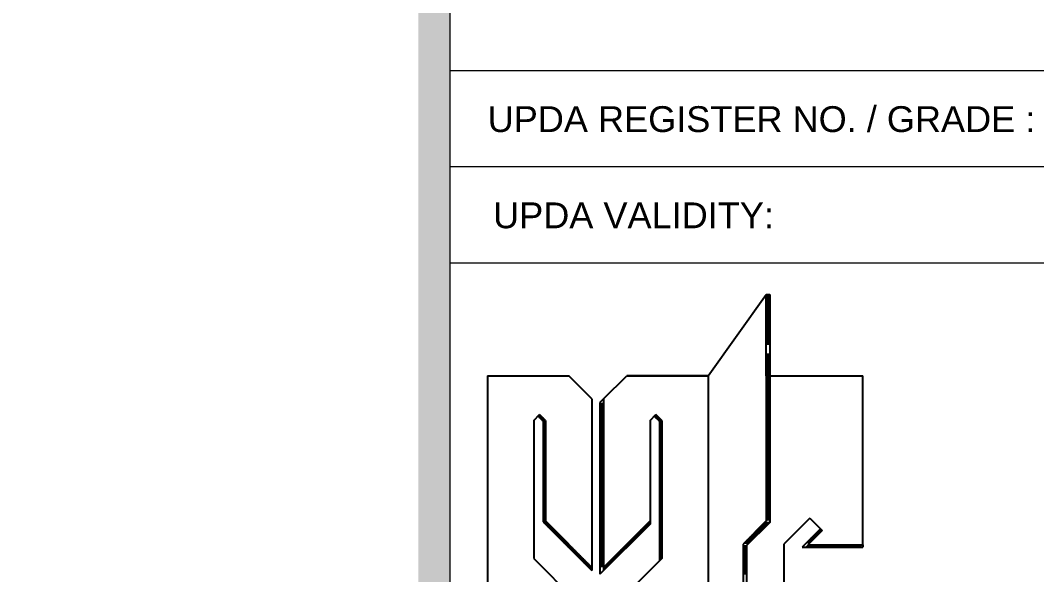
# Model space of a CAD drawing. Header units: inches. Extents: x -68096 to 69834, y -16833 to 17650.
# Drawn here: x 914.39 to 934.5, y 172.48 to 183.45 of the extents above; entities that cross this region are included whole.
import ezdxf

# ---------------------------------------------------------------- set-up
doc = ezdxf.new("R2010")
doc.units = ezdxf.units.IN
doc.header["$MEASUREMENT"] = 0
doc.layers.add('DIM18', color=40, linetype='Continuous')
doc.layers.add('WIN', color=1, linetype='Continuous')
doc.styles.add('TITLE2', font='arial.ttf')

# ---------------------------------------------------------------- blocks, each defined once
blk = doc.blocks.new('sdfasdfww')
at = {"layer": 'DIM18', "color": 7, "ltscale": 0.05}
for p, q in [((1414.2031, -1506.6511), (1414.6561, -1506.0169)), ((1414.6561, -1506.6511), (1414.6561, -1506.0169)), ((1414.6833, -1506.0209), (1414.6561, -1506.0209)), ((1414.6833, -1506.0169), (1414.6833, -1507.7948)), ((1414.6833, -1506.0322), (1414.6561, -1506.0322)), ((1414.6833, -1506.0435), (1414.6561, -1506.0435)), ((1414.6833, -1506.0548), (1414.6561, -1506.0548)), ((1414.6833, -1506.0662), (1414.6561, -1506.0662)), ((1414.6833, -1506.0775), (1414.6561, -1506.0775)), ((1414.6833, -1506.0888), (1414.6561, -1506.0888)), ((1414.6833, -1506.1001), (1414.6561, -1506.1001)), ((1414.6833, -1506.1115), (1414.6561, -1506.1115)), ((1414.6833, -1506.1228), (1414.6561, -1506.1228)), ((1414.6833, -1506.1341), (1414.6561, -1506.1341)), ((1414.6833, -1506.1454), (1414.6561, -1506.1454)), ((1414.6833, -1506.1568), (1414.6561, -1506.1568)), ((1414.6833, -1506.1681), (1414.6561, -1506.1681)), ((1414.6833, -1506.1794), (1414.6561, -1506.1794)), ((1414.6833, -1506.1907), (1414.6561, -1506.1907)), ((1414.6833, -1506.2021), (1414.6561, -1506.2021)), ((1414.6833, -1506.2134), (1414.6561, -1506.2134)), ((1414.6833, -1506.2247), (1414.6561, -1506.2247)), ((1414.6833, -1506.236), (1414.6561, -1506.236)), ((1414.6833, -1506.2474), (1414.6561, -1506.2474)), ((1414.6833, -1506.2587), (1414.6561, -1506.2587)), ((1414.6833, -1506.27), (1414.6561, -1506.27)), ((1414.6833, -1506.2813), (1414.6561, -1506.2813)), ((1414.6833, -1506.2926), (1414.6561, -1506.2926)), ((1414.6833, -1506.304), (1414.6561, -1506.304)), ((1414.6833, -1506.3153), (1414.6561, -1506.3153)), ((1414.6833, -1506.3266), (1414.6561, -1506.3266)), ((1414.6833, -1506.3379), (1414.6561, -1506.3379)), ((1414.6833, -1506.3493), (1414.6561, -1506.3493)), ((1414.6833, -1506.3606), (1414.6561, -1506.3606)), ((1414.6833, -1506.3719), (1414.6561, -1506.3719)), ((1414.6833, -1506.3832), (1414.6561, -1506.3832)), ((1414.6833, -1506.3946), (1414.6561, -1506.3946)), ((1414.6833, -1506.4059), (1414.6561, -1506.4059)), ((1414.6833, -1506.4852), (1414.6561, -1506.4852)), ((1414.6833, -1506.4965), (1414.6561, -1506.4965)), ((1414.6833, -1506.5078), (1414.6561, -1506.5078)), ((1414.6833, -1506.5191), (1414.6561, -1506.5191)), ((1414.6833, -1506.5305), (1414.6561, -1506.5305)), ((1414.6833, -1506.5418), (1414.6561, -1506.5418)), ((1414.6833, -1506.5531), (1414.6561, -1506.5531)), ((1414.6833, -1506.5644), (1414.6561, -1506.5644)), ((1414.6833, -1506.5758), (1414.6561, -1506.5758)), ((1412.4818, -1506.6511), (1413.116, -1506.6511)), ((1412.4818, -1506.6511), (1412.4818, -1508.3271)), ((1413.2972, -1506.8323), (1413.116, -1506.6511)), ((1413.3878, -1506.8323), (1413.569, -1506.6511)), ((1414.2031, -1506.6511), (1413.569, -1506.6511)), ((1413.569, -1506.6511), (1414.2031, -1506.6511)), ((1414.2031, -1506.6511), (1414.2031, -1508.3271)), ((1414.6833, -1506.5871), (1414.6561, -1506.5871)), ((1414.6833, -1506.5984), (1414.6561, -1506.5984)), ((1414.6833, -1506.6097), (1414.6561, -1506.6097)), ((1414.6833, -1506.6211), (1414.6561, -1506.6211)), ((1414.6833, -1506.6324), (1414.6561, -1506.6324)), ((1414.6833, -1506.6437), (1414.6561, -1506.6437)), ((1414.6561, -1506.6511), (1415.4076, -1506.6511)), ((1414.6561, -1506.6511), (1414.6561, -1507.7835)), ((1414.6833, -1506.655), (1414.6561, -1506.655)), ((1415.4076, -1507.97), (1415.4076, -1506.6511)), ((1414.6833, -1506.6663), (1414.6561, -1506.6663)), ((1414.6833, -1506.6777), (1414.6561, -1506.6777)), ((1414.6833, -1506.689), (1414.6561, -1506.689)), ((1414.6833, -1506.7003), (1414.6561, -1506.7003)), ((1414.6833, -1506.7116), (1414.6561, -1506.7116)), ((1414.6833, -1506.723), (1414.6561, -1506.723)), ((1414.6833, -1506.7343), (1414.6561, -1506.7343)), ((1414.6833, -1506.7456), (1414.6561, -1506.7456)), ((1414.6833, -1506.7569), (1414.6561, -1506.7569)), ((1414.6833, -1506.7683), (1414.6561, -1506.7683)), ((1414.6833, -1506.7796), (1414.6561, -1506.7796)), ((1414.6833, -1506.7909), (1414.6561, -1506.7909)), ((1414.6833, -1506.8022), (1414.6561, -1506.8022)), ((1414.6833, -1506.8136), (1414.6561, -1506.8136)), ((1413.2972, -1506.8323), (1413.2972, -1508.1715)), ((1413.3878, -1506.8323), (1413.3597, -1506.8603)), ((1413.3597, -1506.8603), (1413.3597, -1508.1996)), ((1413.3878, -1506.8702), (1413.3597, -1506.8702)), ((1413.3878, -1506.8815), (1413.3597, -1506.8815)), ((1413.3878, -1506.8928), (1413.3597, -1506.8928)), ((1413.3878, -1506.8323), (1413.3878, -1508.1459)), ((1414.6833, -1506.8249), (1414.6561, -1506.8249)), ((1414.6833, -1506.8362), (1414.6561, -1506.8362)), ((1414.6833, -1506.8475), (1414.6561, -1506.8475)), ((1414.6833, -1506.8531), (1414.6561, -1506.8531)), ((1414.6833, -1506.8589), (1414.6561, -1506.8589)), ((1414.6833, -1506.8645), (1414.6561, -1506.8645)), ((1414.6833, -1506.8702), (1414.6561, -1506.8702)), ((1414.6833, -1506.8758), (1414.6561, -1506.8758)), ((1414.6833, -1506.8815), (1414.6561, -1506.8815)), ((1414.6833, -1506.8871), (1414.6561, -1506.8871)), ((1414.6833, -1506.8928), (1414.6561, -1506.8928)), ((1412.8442, -1506.9994), (1412.8895, -1506.9541)), ((1412.9167, -1507.0069), (1412.8767, -1506.9669)), ((1412.8804, -1506.9707), (1412.8804, -1506.9632)), ((1412.9075, -1506.9721), (1412.8819, -1506.9721)), ((1412.8962, -1506.9608), (1412.8829, -1506.9608)), ((1412.9348, -1506.9994), (1412.8895, -1506.9541)), ((1412.8918, -1506.982), (1412.8918, -1506.9564)), ((1412.9031, -1506.9933), (1412.9031, -1506.9677)), ((1413.3878, -1506.9042), (1413.3597, -1506.9042)), ((1413.3878, -1506.9155), (1413.3597, -1506.9155)), ((1413.3878, -1506.9268), (1413.3597, -1506.9268)), ((1413.3878, -1506.9381), (1413.3597, -1506.9381)), ((1413.3878, -1506.9495), (1413.3597, -1506.9495)), ((1413.3878, -1506.9608), (1413.3597, -1506.9608)), ((1413.3878, -1506.9721), (1413.3597, -1506.9721)), ((1413.7502, -1506.9994), (1413.7954, -1506.9541)), ((1413.8226, -1507.0069), (1413.7826, -1506.9669)), ((1413.7864, -1506.9707), (1413.7864, -1506.9632)), ((1413.8134, -1506.9721), (1413.7878, -1506.9721)), ((1413.8021, -1506.9608), (1413.7888, -1506.9608)), ((1413.8407, -1506.9994), (1413.7954, -1506.9541)), ((1413.7977, -1506.982), (1413.7977, -1506.9564)), ((1413.809, -1506.9933), (1413.809, -1506.9677)), ((1414.6833, -1506.8984), (1414.6561, -1506.8984)), ((1414.6833, -1506.9042), (1414.6561, -1506.9042)), ((1414.6833, -1506.9097), (1414.6561, -1506.9097)), ((1414.6833, -1506.9155), (1414.6561, -1506.9155)), ((1414.6833, -1506.9268), (1414.6561, -1506.9268)), ((1414.6833, -1506.9381), (1414.6561, -1506.9381)), ((1414.6833, -1506.9495), (1414.6561, -1506.9495)), ((1414.6833, -1506.9608), (1414.6561, -1506.9608)), ((1414.6833, -1506.9721), (1414.6561, -1506.9721)), ((1412.8442, -1506.9994), (1412.8442, -1508.0773)), ((1412.9188, -1506.9834), (1412.8932, -1506.9834)), ((1412.9301, -1506.9947), (1412.9045, -1506.9947)), ((1412.9144, -1507.0046), (1412.9144, -1506.979)), ((1412.9348, -1507.0061), (1412.9158, -1507.0061)), ((1412.9167, -1507.0069), (1412.9167, -1507.791)), ((1412.9348, -1507.0174), (1412.9167, -1507.0174)), ((1412.9348, -1507.0287), (1412.9167, -1507.0287)), ((1412.9348, -1507.04), (1412.9167, -1507.04)), ((1412.9348, -1507.0514), (1412.9167, -1507.0514)), ((1412.9257, -1507.8001), (1412.9257, -1506.9903)), ((1412.9348, -1506.9994), (1412.9348, -1507.7835)), ((1413.3878, -1506.9834), (1413.3597, -1506.9834)), ((1413.3878, -1506.9947), (1413.3597, -1506.9947)), ((1413.3878, -1507.0061), (1413.3597, -1507.0061)), ((1413.3878, -1507.0174), (1413.3597, -1507.0174)), ((1413.3878, -1507.0287), (1413.3597, -1507.0287)), ((1413.3878, -1507.04), (1413.3597, -1507.04)), ((1413.3878, -1507.0514), (1413.3597, -1507.0514)), ((1413.7502, -1506.9994), (1413.7502, -1507.7835)), ((1413.8248, -1506.9834), (1413.7991, -1506.9834)), ((1413.8361, -1506.9947), (1413.8105, -1506.9947)), ((1413.8203, -1507.0046), (1413.8203, -1506.979)), ((1413.8407, -1507.0061), (1413.8218, -1507.0061)), ((1413.8226, -1507.0069), (1413.8226, -1508.0954)), ((1413.8407, -1507.0174), (1413.8226, -1507.0174)), ((1413.8407, -1507.0287), (1413.8226, -1507.0287)), ((1413.8407, -1507.04), (1413.8226, -1507.04)), ((1413.8407, -1507.0514), (1413.8226, -1507.0514)), ((1413.8317, -1508.0864), (1413.8317, -1506.9903)), ((1413.8407, -1506.9994), (1413.8407, -1508.0773)), ((1414.6833, -1506.9834), (1414.6561, -1506.9834)), ((1414.6833, -1506.9947), (1414.6561, -1506.9947)), ((1414.6833, -1507.0061), (1414.6561, -1507.0061)), ((1414.6833, -1507.0174), (1414.6561, -1507.0174)), ((1414.6833, -1507.0287), (1414.6561, -1507.0287)), ((1414.6833, -1507.04), (1414.6561, -1507.04)), ((1414.6833, -1507.0514), (1414.6561, -1507.0514)), ((1412.9348, -1507.0627), (1412.9167, -1507.0627)), ((1412.9348, -1507.074), (1412.9167, -1507.074)), ((1412.9348, -1507.0853), (1412.9167, -1507.0853)), ((1412.9348, -1507.0967), (1412.9167, -1507.0967)), ((1412.9348, -1507.108), (1412.9167, -1507.108)), ((1412.9348, -1507.1193), (1412.9167, -1507.1193)), ((1412.9348, -1507.1306), (1412.9167, -1507.1306)), ((1413.3878, -1507.0627), (1413.3597, -1507.0627)), ((1413.3878, -1507.074), (1413.3597, -1507.074)), ((1413.3878, -1507.0853), (1413.3597, -1507.0853)), ((1413.3878, -1507.0967), (1413.3597, -1507.0967)), ((1413.3878, -1507.108), (1413.3597, -1507.108)), ((1413.3878, -1507.1193), (1413.3597, -1507.1193)), ((1413.3878, -1507.1306), (1413.3597, -1507.1306)), ((1413.8407, -1507.0627), (1413.8226, -1507.0627)), ((1413.8407, -1507.074), (1413.8226, -1507.074)), ((1413.8407, -1507.0853), (1413.8226, -1507.0853)), ((1413.8407, -1507.0967), (1413.8226, -1507.0967)), ((1413.8407, -1507.108), (1413.8226, -1507.108)), ((1413.8407, -1507.1193), (1413.8226, -1507.1193)), ((1413.8407, -1507.1306), (1413.8226, -1507.1306)), ((1414.6833, -1507.0627), (1414.6561, -1507.0627)), ((1414.6833, -1507.074), (1414.6561, -1507.074)), ((1414.6833, -1507.0853), (1414.6561, -1507.0853)), ((1414.6833, -1507.0967), (1414.6561, -1507.0967)), ((1414.6833, -1507.108), (1414.6561, -1507.108)), ((1414.6833, -1507.1193), (1414.6561, -1507.1193)), ((1414.6833, -1507.1306), (1414.6561, -1507.1306)), ((1412.9348, -1507.142), (1412.9167, -1507.142)), ((1412.9348, -1507.1533), (1412.9167, -1507.1533)), ((1412.9348, -1507.1646), (1412.9167, -1507.1646)), ((1412.9348, -1507.1759), (1412.9167, -1507.1759)), ((1412.9348, -1507.1873), (1412.9167, -1507.1873)), ((1412.9348, -1507.1986), (1412.9167, -1507.1986)), ((1412.9348, -1507.2099), (1412.9167, -1507.2099)), ((1413.3878, -1507.142), (1413.3597, -1507.142)), ((1413.3878, -1507.1533), (1413.3597, -1507.1533)), ((1413.3878, -1507.1646), (1413.3597, -1507.1646)), ((1413.3878, -1507.1759), (1413.3597, -1507.1759)), ((1413.3878, -1507.1873), (1413.3597, -1507.1873)), ((1413.3878, -1507.1986), (1413.3597, -1507.1986)), ((1413.3878, -1507.2099), (1413.3597, -1507.2099)), ((1413.8407, -1507.142), (1413.8226, -1507.142)), ((1413.8407, -1507.1533), (1413.8226, -1507.1533)), ((1413.8407, -1507.1646), (1413.8226, -1507.1646)), ((1413.8407, -1507.1759), (1413.8226, -1507.1759)), ((1413.8407, -1507.1873), (1413.8226, -1507.1873)), ((1413.8407, -1507.1986), (1413.8226, -1507.1986)), ((1413.8407, -1507.2099), (1413.8226, -1507.2099)), ((1414.6833, -1507.142), (1414.6561, -1507.142)), ((1414.6833, -1507.1533), (1414.6561, -1507.1533)), ((1414.6833, -1507.1646), (1414.6561, -1507.1646)), ((1414.6833, -1507.1759), (1414.6561, -1507.1759)), ((1414.6833, -1507.1873), (1414.6561, -1507.1873)), ((1414.6833, -1507.1986), (1414.6561, -1507.1986)), ((1414.6833, -1507.2099), (1414.6561, -1507.2099)), ((1412.9348, -1507.2212), (1412.9167, -1507.2212)), ((1412.9348, -1507.2326), (1412.9167, -1507.2326)), ((1412.9348, -1507.2439), (1412.9167, -1507.2439)), ((1412.9348, -1507.2552), (1412.9167, -1507.2552)), ((1412.9348, -1507.2665), (1412.9167, -1507.2665)), ((1412.9348, -1507.2779), (1412.9167, -1507.2779)), ((1412.9348, -1507.2892), (1412.9167, -1507.2892)), ((1413.3878, -1507.2212), (1413.3597, -1507.2212)), ((1413.3878, -1507.2326), (1413.3597, -1507.2326)), ((1413.3878, -1507.2439), (1413.3597, -1507.2439)), ((1413.3878, -1507.2552), (1413.3597, -1507.2552)), ((1413.3878, -1507.2665), (1413.3597, -1507.2665)), ((1413.3878, -1507.2779), (1413.3597, -1507.2779)), ((1413.3878, -1507.2892), (1413.3597, -1507.2892)), ((1413.8407, -1507.2212), (1413.8226, -1507.2212)), ((1413.8407, -1507.2326), (1413.8226, -1507.2326)), ((1413.8407, -1507.2439), (1413.8226, -1507.2439)), ((1413.8407, -1507.2552), (1413.8226, -1507.2552)), ((1413.8407, -1507.2665), (1413.8226, -1507.2665)), ((1413.8407, -1507.2779), (1413.8226, -1507.2779)), ((1413.8407, -1507.2892), (1413.8226, -1507.2892)), ((1414.6833, -1507.2212), (1414.6561, -1507.2212)), ((1414.6833, -1507.2326), (1414.6561, -1507.2326)), ((1414.6833, -1507.2439), (1414.6561, -1507.2439)), ((1414.6833, -1507.2552), (1414.6561, -1507.2552)), ((1414.6833, -1507.2665), (1414.6561, -1507.2665)), ((1414.6833, -1507.2779), (1414.6561, -1507.2779)), ((1414.6833, -1507.2892), (1414.6561, -1507.2892)), ((1412.9348, -1507.3005), (1412.9167, -1507.3005)), ((1412.9348, -1507.3118), (1412.9167, -1507.3118)), ((1412.9348, -1507.3232), (1412.9167, -1507.3232)), ((1412.9348, -1507.3345), (1412.9167, -1507.3345)), ((1412.9348, -1507.3458), (1412.9167, -1507.3458)), ((1412.9348, -1507.3571), (1412.9167, -1507.3571)), ((1412.9348, -1507.3684), (1412.9167, -1507.3684)), ((1413.3878, -1507.3005), (1413.3597, -1507.3005)), ((1413.3878, -1507.3118), (1413.3597, -1507.3118)), ((1413.3878, -1507.3232), (1413.3597, -1507.3232)), ((1413.3878, -1507.3345), (1413.3597, -1507.3345)), ((1413.3878, -1507.3458), (1413.3597, -1507.3458)), ((1413.3878, -1507.3571), (1413.3597, -1507.3571)), ((1413.3878, -1507.3684), (1413.3597, -1507.3684)), ((1413.8407, -1507.3005), (1413.8226, -1507.3005)), ((1413.8407, -1507.3118), (1413.8226, -1507.3118)), ((1413.8407, -1507.3232), (1413.8226, -1507.3232)), ((1413.8407, -1507.3345), (1413.8226, -1507.3345)), ((1413.8407, -1507.3458), (1413.8226, -1507.3458)), ((1413.8407, -1507.3571), (1413.8226, -1507.3571)), ((1413.8407, -1507.3684), (1413.8226, -1507.3684)), ((1414.6833, -1507.3005), (1414.6561, -1507.3005)), ((1414.6833, -1507.3118), (1414.6561, -1507.3118)), ((1414.6833, -1507.3232), (1414.6561, -1507.3232)), ((1414.6833, -1507.3345), (1414.6561, -1507.3345)), ((1414.6833, -1507.3458), (1414.6561, -1507.3458)), ((1414.6833, -1507.3571), (1414.6561, -1507.3571)), ((1414.6833, -1507.3684), (1414.6561, -1507.3684)), ((1412.9348, -1507.3798), (1412.9167, -1507.3798)), ((1412.9348, -1507.3911), (1412.9167, -1507.3911)), ((1412.9348, -1507.4024), (1412.9167, -1507.4024)), ((1412.9348, -1507.4137), (1412.9167, -1507.4137)), ((1412.9348, -1507.4251), (1412.9167, -1507.4251)), ((1412.9348, -1507.4364), (1412.9167, -1507.4364)), ((1412.9348, -1507.4477), (1412.9167, -1507.4477)), ((1413.3878, -1507.3798), (1413.3597, -1507.3798)), ((1413.3878, -1507.3911), (1413.3597, -1507.3911)), ((1413.3878, -1507.4024), (1413.3597, -1507.4024)), ((1413.3878, -1507.4137), (1413.3597, -1507.4137)), ((1413.3878, -1507.4251), (1413.3597, -1507.4251)), ((1413.3878, -1507.4364), (1413.3597, -1507.4364)), ((1413.3878, -1507.4477), (1413.3597, -1507.4477)), ((1413.8407, -1507.3798), (1413.8226, -1507.3798)), ((1413.8407, -1507.3911), (1413.8226, -1507.3911)), ((1413.8407, -1507.4024), (1413.8226, -1507.4024)), ((1413.8407, -1507.4137), (1413.8226, -1507.4137)), ((1413.8407, -1507.4251), (1413.8226, -1507.4251)), ((1413.8407, -1507.4364), (1413.8226, -1507.4364)), ((1413.8407, -1507.4477), (1413.8226, -1507.4477)), ((1414.6833, -1507.3798), (1414.6561, -1507.3798)), ((1414.6833, -1507.3911), (1414.6561, -1507.3911)), ((1414.6833, -1507.4024), (1414.6561, -1507.4024)), ((1414.6833, -1507.4137), (1414.6561, -1507.4137)), ((1414.6833, -1507.4251), (1414.6561, -1507.4251)), ((1414.6833, -1507.4364), (1414.6561, -1507.4364)), ((1414.6833, -1507.4477), (1414.6561, -1507.4477)), ((1412.9348, -1507.459), (1412.9167, -1507.459)), ((1412.9348, -1507.4704), (1412.9167, -1507.4704)), ((1412.9348, -1507.4817), (1412.9167, -1507.4817)), ((1412.9348, -1507.493), (1412.9167, -1507.493)), ((1412.9348, -1507.5043), (1412.9167, -1507.5043)), ((1412.9348, -1507.5157), (1412.9167, -1507.5157)), ((1412.9348, -1507.527), (1412.9167, -1507.527)), ((1413.3878, -1507.459), (1413.3597, -1507.459)), ((1413.3878, -1507.4704), (1413.3597, -1507.4704)), ((1413.3878, -1507.4817), (1413.3597, -1507.4817)), ((1413.3878, -1507.493), (1413.3597, -1507.493)), ((1413.3878, -1507.5043), (1413.3597, -1507.5043)), ((1413.3878, -1507.5157), (1413.3597, -1507.5157)), ((1413.3878, -1507.527), (1413.3597, -1507.527)), ((1413.8407, -1507.459), (1413.8226, -1507.459)), ((1413.8407, -1507.4704), (1413.8226, -1507.4704)), ((1413.8407, -1507.4817), (1413.8226, -1507.4817)), ((1413.8407, -1507.493), (1413.8226, -1507.493)), ((1413.8407, -1507.5043), (1413.8226, -1507.5043)), ((1413.8407, -1507.5157), (1413.8226, -1507.5157)), ((1413.8407, -1507.527), (1413.8226, -1507.527)), ((1414.6833, -1507.459), (1414.6561, -1507.459)), ((1414.6833, -1507.4704), (1414.6561, -1507.4704)), ((1414.6833, -1507.4817), (1414.6561, -1507.4817)), ((1414.6833, -1507.493), (1414.6561, -1507.493)), ((1414.6833, -1507.5043), (1414.6561, -1507.5043)), ((1414.6833, -1507.5157), (1414.6561, -1507.5157)), ((1414.6833, -1507.527), (1414.6561, -1507.527)), ((1412.9348, -1507.5383), (1412.9167, -1507.5383)), ((1412.9348, -1507.5496), (1412.9167, -1507.5496)), ((1412.9348, -1507.561), (1412.9167, -1507.561)), ((1412.9348, -1507.5723), (1412.9167, -1507.5723)), ((1412.9348, -1507.5836), (1412.9167, -1507.5836)), ((1412.9348, -1507.5949), (1412.9167, -1507.5949)), ((1412.9348, -1507.6063), (1412.9167, -1507.6063)), ((1413.3878, -1507.5383), (1413.3597, -1507.5383)), ((1413.3878, -1507.5496), (1413.3597, -1507.5496)), ((1413.3878, -1507.561), (1413.3597, -1507.561)), ((1413.3878, -1507.5723), (1413.3597, -1507.5723)), ((1413.3878, -1507.5836), (1413.3597, -1507.5836)), ((1413.3878, -1507.5949), (1413.3597, -1507.5949)), ((1413.3878, -1507.6063), (1413.3597, -1507.6063)), ((1413.8407, -1507.5383), (1413.8226, -1507.5383)), ((1413.8407, -1507.5496), (1413.8226, -1507.5496)), ((1413.8407, -1507.561), (1413.8226, -1507.561)), ((1413.8407, -1507.5723), (1413.8226, -1507.5723)), ((1413.8407, -1507.5836), (1413.8226, -1507.5836)), ((1413.8407, -1507.5949), (1413.8226, -1507.5949)), ((1413.8407, -1507.6063), (1413.8226, -1507.6063)), ((1414.6833, -1507.5383), (1414.6561, -1507.5383)), ((1414.6833, -1507.5496), (1414.6561, -1507.5496)), ((1414.6833, -1507.561), (1414.6561, -1507.561)), ((1414.6833, -1507.5723), (1414.6561, -1507.5723)), ((1414.6833, -1507.5836), (1414.6561, -1507.5836)), ((1414.6833, -1507.5949), (1414.6561, -1507.5949)), ((1414.6833, -1507.6063), (1414.6561, -1507.6063)), ((1412.9348, -1507.6176), (1412.9167, -1507.6176)), ((1412.9348, -1507.6289), (1412.9167, -1507.6289)), ((1412.9348, -1507.6402), (1412.9167, -1507.6402)), ((1412.9348, -1507.6516), (1412.9167, -1507.6516)), ((1412.9348, -1507.6629), (1412.9167, -1507.6629)), ((1412.9348, -1507.6742), (1412.9167, -1507.6742)), ((1412.9348, -1507.6855), (1412.9167, -1507.6855)), ((1413.3878, -1507.6176), (1413.3597, -1507.6176)), ((1413.3878, -1507.6289), (1413.3597, -1507.6289)), ((1413.3878, -1507.6402), (1413.3597, -1507.6402)), ((1413.3878, -1507.6516), (1413.3597, -1507.6516)), ((1413.3878, -1507.6629), (1413.3597, -1507.6629)), ((1413.3878, -1507.6742), (1413.3597, -1507.6742)), ((1413.3878, -1507.6855), (1413.3597, -1507.6855)), ((1413.8407, -1507.6176), (1413.8226, -1507.6176)), ((1413.8407, -1507.6289), (1413.8226, -1507.6289)), ((1413.8407, -1507.6402), (1413.8226, -1507.6402)), ((1413.8407, -1507.6516), (1413.8226, -1507.6516)), ((1413.8407, -1507.6629), (1413.8226, -1507.6629)), ((1413.8407, -1507.6742), (1413.8226, -1507.6742)), ((1413.8407, -1507.6855), (1413.8226, -1507.6855)), ((1414.6833, -1507.6176), (1414.6561, -1507.6176)), ((1414.6833, -1507.6289), (1414.6561, -1507.6289)), ((1414.6833, -1507.6402), (1414.6561, -1507.6402)), ((1414.6833, -1507.6516), (1414.6561, -1507.6516)), ((1414.6833, -1507.6629), (1414.6561, -1507.6629)), ((1414.6833, -1507.6742), (1414.6561, -1507.6742)), ((1414.6833, -1507.6855), (1414.6561, -1507.6855)), ((1412.9348, -1507.6968), (1412.9167, -1507.6968)), ((1412.9348, -1507.7082), (1412.9167, -1507.7082)), ((1412.9348, -1507.7195), (1412.9167, -1507.7195)), ((1412.9348, -1507.7308), (1412.9167, -1507.7308)), ((1412.9348, -1507.7421), (1412.9167, -1507.7421)), ((1412.9348, -1507.7535), (1412.9167, -1507.7535)), ((1412.9348, -1507.7648), (1412.9167, -1507.7648)), ((1413.3878, -1507.6968), (1413.3597, -1507.6968)), ((1413.3878, -1507.7082), (1413.3597, -1507.7082)), ((1413.3878, -1507.7195), (1413.3597, -1507.7195)), ((1413.3878, -1507.7308), (1413.3597, -1507.7308)), ((1413.3878, -1507.7421), (1413.3597, -1507.7421)), ((1413.3878, -1507.7535), (1413.3597, -1507.7535)), ((1413.3878, -1507.7648), (1413.3597, -1507.7648)), ((1413.8407, -1507.6968), (1413.8226, -1507.6968)), ((1413.8407, -1507.7082), (1413.8226, -1507.7082)), ((1413.8407, -1507.7195), (1413.8226, -1507.7195)), ((1413.8407, -1507.7308), (1413.8226, -1507.7308)), ((1413.8407, -1507.7421), (1413.8226, -1507.7421)), ((1413.8407, -1507.7535), (1413.8226, -1507.7535)), ((1413.8407, -1507.7648), (1413.8226, -1507.7648)), ((1414.6833, -1507.6968), (1414.6561, -1507.6968)), ((1414.6833, -1507.7082), (1414.6561, -1507.7082)), ((1414.6833, -1507.7195), (1414.6561, -1507.7195)), ((1414.6833, -1507.7308), (1414.6561, -1507.7308)), ((1414.6833, -1507.7421), (1414.6561, -1507.7421)), ((1414.6833, -1507.7535), (1414.6561, -1507.7535)), ((1414.6833, -1507.7648), (1414.6561, -1507.7648)), ((1414.9946, -1507.762), (1414.792, -1507.9647)), ((1414.9946, -1507.762), (1415.0907, -1507.8581)), ((1412.9348, -1507.7761), (1412.9167, -1507.7761)), ((1412.9387, -1507.7874), (1412.9167, -1507.7874)), ((1412.9167, -1507.791), (1413.2972, -1508.1715)), ((1412.9501, -1507.7988), (1412.9244, -1507.7988)), ((1412.9348, -1507.7835), (1413.2972, -1508.1459)), ((1412.9614, -1507.8101), (1412.9358, -1507.8101)), ((1412.9371, -1507.8114), (1412.9371, -1507.7858)), ((1412.9727, -1507.8214), (1412.9471, -1507.8214)), ((1412.9484, -1507.8227), (1412.9484, -1507.7971)), ((1412.984, -1507.8327), (1412.9584, -1507.8327)), ((1412.9597, -1507.834), (1412.9597, -1507.8084)), ((1412.9953, -1507.8441), (1412.9697, -1507.8441)), ((1412.971, -1507.8454), (1412.971, -1507.8197)), ((1412.9824, -1507.8567), (1412.9824, -1507.8311)), ((1412.9937, -1507.868), (1412.9937, -1507.8424)), ((1413.3878, -1507.7761), (1413.3597, -1507.7761)), ((1413.3878, -1507.7874), (1413.3597, -1507.7874)), ((1413.3878, -1507.7988), (1413.3597, -1507.7988)), ((1413.7502, -1507.8091), (1413.3597, -1508.1996)), ((1413.3878, -1507.8101), (1413.3597, -1507.8101)), ((1413.3878, -1507.8214), (1413.3597, -1507.8214)), ((1413.3878, -1507.8327), (1413.3597, -1507.8327)), ((1413.3878, -1507.8441), (1413.3597, -1507.8441)), ((1413.7502, -1507.7835), (1413.3878, -1508.1459)), ((1413.6958, -1507.8635), (1413.6958, -1507.8379)), ((1413.7071, -1507.8522), (1413.7071, -1507.8266)), ((1413.7184, -1507.8409), (1413.7184, -1507.8153)), ((1413.7297, -1507.8295), (1413.7297, -1507.8039)), ((1413.7411, -1507.8182), (1413.7411, -1507.7926)), ((1413.7502, -1507.7835), (1413.7502, -1507.8091)), ((1413.8407, -1507.7761), (1413.8226, -1507.7761)), ((1413.8407, -1507.7874), (1413.8226, -1507.7874)), ((1413.8407, -1507.7988), (1413.8226, -1507.7988)), ((1413.8407, -1507.8101), (1413.8226, -1507.8101)), ((1413.8407, -1507.8214), (1413.8226, -1507.8214)), ((1413.8407, -1507.8327), (1413.8226, -1507.8327)), ((1413.8407, -1507.8441), (1413.8226, -1507.8441)), ((1414.6561, -1507.7835), (1414.4749, -1507.9647)), ((1414.6833, -1507.7948), (1414.5021, -1507.976)), ((1414.634, -1507.8441), (1414.5955, -1507.8441)), ((1414.6017, -1507.8763), (1414.6017, -1507.8379)), ((1414.6453, -1507.8327), (1414.6069, -1507.8327)), ((1414.613, -1507.865), (1414.613, -1507.8266)), ((1414.6566, -1507.8214), (1414.6182, -1507.8214)), ((1414.6244, -1507.8537), (1414.6244, -1507.8153)), ((1414.668, -1507.8101), (1414.6295, -1507.8101)), ((1414.6357, -1507.8424), (1414.6357, -1507.8039)), ((1414.6793, -1507.7988), (1414.6408, -1507.7988)), ((1414.647, -1507.831), (1414.647, -1507.7926)), ((1414.6833, -1507.7761), (1414.6561, -1507.7761)), ((1415.0779, -1507.8453), (1414.9352, -1507.9881)), ((1415.0773, -1507.8715), (1415.0773, -1507.8459)), ((1413.0067, -1507.8554), (1412.981, -1507.8554)), ((1413.018, -1507.8667), (1412.9924, -1507.8667)), ((1413.0293, -1507.878), (1413.0037, -1507.878)), ((1413.005, -1507.8793), (1413.005, -1507.8537)), ((1413.0406, -1507.8894), (1413.015, -1507.8894)), ((1413.0163, -1507.8907), (1413.0163, -1507.865)), ((1413.052, -1507.9007), (1413.0263, -1507.9007)), ((1413.0276, -1507.902), (1413.0276, -1507.8764)), ((1413.0633, -1507.912), (1413.0377, -1507.912)), ((1413.039, -1507.9133), (1413.039, -1507.8877)), ((1413.0746, -1507.9233), (1413.049, -1507.9233)), ((1413.0503, -1507.9246), (1413.0503, -1507.899)), ((1413.0616, -1507.936), (1413.0616, -1507.9103)), ((1413.0729, -1507.9473), (1413.0729, -1507.9217)), ((1413.3878, -1507.8554), (1413.3597, -1507.8554)), ((1413.3878, -1507.8667), (1413.3597, -1507.8667)), ((1413.3878, -1507.878), (1413.3597, -1507.878)), ((1413.3878, -1507.8894), (1413.3597, -1507.8894)), ((1413.3878, -1507.9007), (1413.3597, -1507.9007)), ((1413.3878, -1507.912), (1413.3597, -1507.912)), ((1413.3878, -1507.9233), (1413.3597, -1507.9233)), ((1413.6165, -1507.9428), (1413.6165, -1507.9172)), ((1413.6278, -1507.9315), (1413.6278, -1507.9058)), ((1413.6392, -1507.9201), (1413.6392, -1507.8945)), ((1413.6505, -1507.9088), (1413.6505, -1507.8832)), ((1413.6618, -1507.8975), (1413.6618, -1507.8719)), ((1413.6731, -1507.8862), (1413.6731, -1507.8605)), ((1413.6845, -1507.8748), (1413.6845, -1507.8492)), ((1413.8407, -1507.8554), (1413.8226, -1507.8554)), ((1413.8407, -1507.8667), (1413.8226, -1507.8667)), ((1413.8407, -1507.878), (1413.8226, -1507.878)), ((1413.8407, -1507.8894), (1413.8226, -1507.8894)), ((1413.8407, -1507.9007), (1413.8226, -1507.9007)), ((1413.8407, -1507.912), (1413.8226, -1507.912)), ((1413.8407, -1507.9233), (1413.8226, -1507.9233)), ((1414.5547, -1507.9233), (1414.5163, -1507.9233)), ((1414.5224, -1507.9556), (1414.5224, -1507.9172)), ((1414.566, -1507.912), (1414.5276, -1507.912)), ((1414.5338, -1507.9443), (1414.5338, -1507.9058)), ((1414.5774, -1507.9007), (1414.5389, -1507.9007)), ((1414.5451, -1507.933), (1414.5451, -1507.8945)), ((1414.5887, -1507.8894), (1414.5502, -1507.8894)), ((1414.5564, -1507.9216), (1414.5564, -1507.8832)), ((1414.6, -1507.878), (1414.5616, -1507.878)), ((1414.5677, -1507.9103), (1414.5677, -1507.8719)), ((1414.6113, -1507.8667), (1414.5729, -1507.8667)), ((1414.5791, -1507.899), (1414.5791, -1507.8605)), ((1414.6227, -1507.8554), (1414.5842, -1507.8554)), ((1414.5904, -1507.8877), (1414.5904, -1507.8492)), ((1415.0907, -1507.8581), (1414.9789, -1507.97)), ((1414.9981, -1507.9508), (1414.9981, -1507.9252)), ((1415.0094, -1507.9395), (1415.0094, -1507.9139)), ((1415.0207, -1507.9282), (1415.0207, -1507.9025)), ((1415.032, -1507.9168), (1415.032, -1507.8912)), ((1415.0434, -1507.9055), (1415.0434, -1507.8799)), ((1415.0547, -1507.8942), (1415.0547, -1507.8686)), ((1415.066, -1507.8829), (1415.066, -1507.8572)), ((1413.0859, -1507.9347), (1413.0603, -1507.9347)), ((1413.0973, -1507.946), (1413.0716, -1507.946)), ((1413.1086, -1507.9573), (1413.083, -1507.9573)), ((1413.0843, -1507.9586), (1413.0843, -1507.933)), ((1413.1199, -1507.9686), (1413.0943, -1507.9686)), ((1413.0956, -1507.9699), (1413.0956, -1507.9443)), ((1413.1312, -1507.98), (1413.1056, -1507.98)), ((1413.1069, -1507.9813), (1413.1069, -1507.9556)), ((1413.1426, -1507.9913), (1413.1169, -1507.9913)), ((1413.1182, -1507.9926), (1413.1182, -1507.967)), ((1413.1539, -1508.0026), (1413.1283, -1508.0026)), ((1413.1296, -1508.0039), (1413.1296, -1507.9783)), ((1413.1409, -1508.0152), (1413.1409, -1507.9896)), ((1413.1522, -1508.0266), (1413.1522, -1508.0009)), ((1413.3878, -1507.9347), (1413.3597, -1507.9347)), ((1413.3878, -1507.946), (1413.3597, -1507.946)), ((1413.3878, -1507.9573), (1413.3597, -1507.9573)), ((1413.3878, -1507.9686), (1413.3597, -1507.9686)), ((1413.3878, -1507.98), (1413.3597, -1507.98)), ((1413.3878, -1507.9913), (1413.3597, -1507.9913)), ((1413.3878, -1508.0026), (1413.3597, -1508.0026)), ((1413.5372, -1508.0221), (1413.5372, -1507.9964)), ((1413.5486, -1508.0107), (1413.5486, -1507.9851)), ((1413.5599, -1507.9994), (1413.5599, -1507.9738)), ((1413.5712, -1507.9881), (1413.5712, -1507.9625)), ((1413.5825, -1507.9768), (1413.5825, -1507.9511)), ((1413.5939, -1507.9654), (1413.5939, -1507.9398)), ((1413.6052, -1507.9541), (1413.6052, -1507.9285)), ((1413.8407, -1507.9347), (1413.8226, -1507.9347)), ((1413.8407, -1507.946), (1413.8226, -1507.946)), ((1413.8407, -1507.9573), (1413.8226, -1507.9573)), ((1413.8407, -1507.9686), (1413.8226, -1507.9686)), ((1413.8407, -1507.98), (1413.8226, -1507.98)), ((1413.8407, -1507.9913), (1413.8226, -1507.9913)), ((1413.8407, -1508.0026), (1413.8226, -1508.0026)), ((1414.4749, -1507.9647), (1414.4749, -1509.2582)), ((1414.5021, -1507.98), (1414.4749, -1507.98)), ((1414.5021, -1507.9913), (1414.4749, -1507.9913)), ((1414.5021, -1508.0026), (1414.4749, -1508.0026)), ((1414.5207, -1507.9573), (1414.4823, -1507.9573)), ((1414.5321, -1507.946), (1414.4936, -1507.946)), ((1414.5021, -1507.976), (1414.5021, -1509.231)), ((1414.5434, -1507.9347), (1414.505, -1507.9347)), ((1414.5111, -1507.9669), (1414.5111, -1507.9285)), ((1414.792, -1507.9647), (1414.792, -1508.4153)), ((1414.9352, -1507.9881), (1415.4076, -1507.9881)), ((1414.9662, -1507.9881), (1414.9843, -1507.97)), ((1414.9789, -1507.97), (1415.4076, -1507.97)), ((1414.9822, -1507.9881), (1415.0003, -1507.97)), ((1414.9867, -1507.9621), (1414.9867, -1507.9365)), ((1414.9982, -1507.9881), (1415.0163, -1507.97)), ((1415.0142, -1507.9881), (1415.0323, -1507.97)), ((1415.0302, -1507.9881), (1415.0483, -1507.97)), ((1415.0462, -1507.9881), (1415.0644, -1507.97)), ((1415.0623, -1507.9881), (1415.0804, -1507.97)), ((1415.0783, -1507.9881), (1415.0964, -1507.97)), ((1415.0943, -1507.9881), (1415.1124, -1507.97)), ((1415.1103, -1507.9881), (1415.1284, -1507.97)), ((1415.1263, -1507.9881), (1415.1444, -1507.97)), ((1415.1423, -1507.9881), (1415.1605, -1507.97)), ((1415.1583, -1507.9881), (1415.1765, -1507.97)), ((1415.1744, -1507.9881), (1415.1925, -1507.97)), ((1415.1904, -1507.9881), (1415.2085, -1507.97)), ((1415.2064, -1507.9881), (1415.2245, -1507.97)), ((1415.2224, -1507.9881), (1415.2405, -1507.97)), ((1415.2384, -1507.9881), (1415.2565, -1507.97)), ((1415.2544, -1507.9881), (1415.2726, -1507.97)), ((1415.2705, -1507.9881), (1415.2886, -1507.97)), ((1415.2865, -1507.9881), (1415.3046, -1507.97)), ((1415.3025, -1507.9881), (1415.3206, -1507.97)), ((1415.3185, -1507.9881), (1415.3366, -1507.97)), ((1415.3345, -1507.9881), (1415.3526, -1507.97)), ((1415.3505, -1507.9881), (1415.3686, -1507.97)), ((1415.3665, -1507.9881), (1415.3847, -1507.97)), ((1415.3826, -1507.9881), (1415.4007, -1507.97)), ((1415.4076, -1507.97), (1415.4076, -1507.9881)), ((1412.8442, -1508.0773), (1413.2972, -1508.5303)), ((1413.1652, -1508.0139), (1413.1396, -1508.0139)), ((1413.1765, -1508.0253), (1413.1509, -1508.0253)), ((1413.1879, -1508.0366), (1413.1622, -1508.0366)), ((1413.1635, -1508.0379), (1413.1635, -1508.0123)), ((1413.1992, -1508.0479), (1413.1736, -1508.0479)), ((1413.1749, -1508.0492), (1413.1749, -1508.0236)), ((1413.2105, -1508.0592), (1413.1849, -1508.0592)), ((1413.1862, -1508.0605), (1413.1862, -1508.0349)), ((1413.2218, -1508.0705), (1413.1962, -1508.0705)), ((1413.1975, -1508.0719), (1413.1975, -1508.0462)), ((1413.2332, -1508.0819), (1413.2075, -1508.0819)), ((1413.2088, -1508.0832), (1413.2088, -1508.0576)), ((1413.2202, -1508.0945), (1413.2202, -1508.0689)), ((1413.2315, -1508.1058), (1413.2315, -1508.0802)), ((1413.3878, -1508.0139), (1413.3597, -1508.0139)), ((1413.3878, -1508.0253), (1413.3597, -1508.0253)), ((1413.3878, -1508.0366), (1413.3597, -1508.0366)), ((1413.3878, -1508.0479), (1413.3597, -1508.0479)), ((1413.3878, -1508.0592), (1413.3597, -1508.0592)), ((1413.3878, -1508.0705), (1413.3597, -1508.0705)), ((1413.3878, -1508.0819), (1413.3597, -1508.0819)), ((1413.8407, -1508.0773), (1413.3878, -1508.5303)), ((1413.458, -1508.1013), (1413.458, -1508.0757)), ((1413.4693, -1508.09), (1413.4693, -1508.0644)), ((1413.4806, -1508.0787), (1413.4806, -1508.0531)), ((1413.4919, -1508.0674), (1413.4919, -1508.0417)), ((1413.5033, -1508.056), (1413.5033, -1508.0304)), ((1413.5146, -1508.0447), (1413.5146, -1508.0191)), ((1413.5259, -1508.0334), (1413.5259, -1508.0078)), ((1413.8407, -1508.0139), (1413.8226, -1508.0139)), ((1413.8407, -1508.0253), (1413.8226, -1508.0253)), ((1413.8407, -1508.0366), (1413.8226, -1508.0366)), ((1413.8407, -1508.0479), (1413.8226, -1508.0479)), ((1413.8407, -1508.0592), (1413.8226, -1508.0592)), ((1413.8407, -1508.0705), (1413.8226, -1508.0705)), ((1413.8362, -1508.0819), (1413.8226, -1508.0819)), ((1414.5021, -1508.0139), (1414.4749, -1508.0139)), ((1414.5021, -1508.0253), (1414.4749, -1508.0253)), ((1414.5021, -1508.0366), (1414.4749, -1508.0366)), ((1414.5021, -1508.0479), (1414.4749, -1508.0479)), ((1414.5021, -1508.0592), (1414.4749, -1508.0592)), ((1414.5021, -1508.0705), (1414.4749, -1508.0705)), ((1414.5021, -1508.0819), (1414.4749, -1508.0819)), ((1413.2445, -1508.0932), (1413.2189, -1508.0932)), ((1413.2558, -1508.1045), (1413.2302, -1508.1045)), ((1413.2671, -1508.1158), (1413.2415, -1508.1158)), ((1413.2428, -1508.1171), (1413.2428, -1508.0915)), ((1413.2785, -1508.1272), (1413.2528, -1508.1272)), ((1413.2541, -1508.1285), (1413.2541, -1508.1028)), ((1413.2898, -1508.1385), (1413.2642, -1508.1385)), ((1413.2655, -1508.1398), (1413.2655, -1508.1142)), ((1413.2972, -1508.1498), (1413.2755, -1508.1498)), ((1413.2768, -1508.1511), (1413.2768, -1508.1255)), ((1413.2972, -1508.1611), (1413.2868, -1508.1611)), ((1413.2881, -1508.1624), (1413.2881, -1508.1368)), ((1413.3878, -1508.0932), (1413.3597, -1508.0932)), ((1413.3878, -1508.1045), (1413.3597, -1508.1045)), ((1413.3878, -1508.1158), (1413.3597, -1508.1158)), ((1413.3878, -1508.1272), (1413.3597, -1508.1272)), ((1413.3878, -1508.1385), (1413.3597, -1508.1385)), ((1413.39, -1508.1693), (1413.39, -1508.1437)), ((1413.4013, -1508.158), (1413.4013, -1508.1323)), ((1413.4127, -1508.1466), (1413.4127, -1508.121)), ((1413.424, -1508.1353), (1413.424, -1508.1097)), ((1413.4353, -1508.124), (1413.4353, -1508.0984)), ((1413.4466, -1508.1127), (1413.4466, -1508.087)), ((1413.8248, -1508.0932), (1413.8226, -1508.0932)), ((1414.5021, -1508.0932), (1414.4749, -1508.0932)), ((1414.5021, -1508.1045), (1414.4749, -1508.1045)), ((1414.5021, -1508.1158), (1414.4749, -1508.1158)), ((1414.5021, -1508.1272), (1414.4749, -1508.1272)), ((1414.5021, -1508.1385), (1414.4749, -1508.1385)), ((1414.5021, -1508.1498), (1414.4749, -1508.1498)), ((1414.5021, -1508.1611), (1414.4749, -1508.1611)), ((1414.5021, -1508.1725), (1414.4749, -1508.1725)), ((1414.5021, -1508.1838), (1414.4749, -1508.1838)), ((1414.5021, -1508.1951), (1414.4749, -1508.1951))]:
    blk.add_line(p, q, dxfattribs=at)

msp = doc.modelspace()

# ---------------------------------------------------------------- hatches: boundary and pattern name
at = {"layer": 'WIN', "linetype": 'Continuous', "lineweight": 0}
h = msp.add_hatch(color=86, dxfattribs=at)
h.paths.add_polyline_path([(753.52048, 259.65313), (753.52048, 111.45572), (963.30992, 111.45572), (963.30992, 259.65313)])
h.paths.add_polyline_path([(922.89008, 259.02765), (922.89008, 112.11079), (962.68444, 112.11079), (962.68444, 259.02765)], flags=16)
h.paths.add_polyline_path([(922.26459, 112.11079), (754.14633, 112.11079), (754.14633, 259.02765), (922.26459, 259.02765)], flags=16)
h = msp.add_hatch(color=7, dxfattribs=at)
h.paths.add_polyline_path([(753.52048, 259.65313), (753.52048, 111.45572), (963.30992, 111.45572), (963.30992, 259.65313)])
h.paths.add_polyline_path([(922.89008, 259.02765), (922.89008, 112.11079), (962.68444, 112.11079), (962.68444, 259.02765)], flags=16)
h.paths.add_polyline_path([(922.26459, 112.11079), (754.14633, 112.11079), (754.14633, 259.02765), (922.26459, 259.02765)], flags=16)

# ---------------------------------------------------------------- linework, layer by layer
at = {"layer": 'WIN', "color": 7, "linetype": 'Continuous', "lineweight": 0}
for p, q in [((922.89008, 182.46116), (962.68444, 182.46116)), ((922.89008, 180.55665), (962.68444, 180.55665)), ((922.89008, 178.65215), (962.68444, 178.65215))]:
    msp.add_line(p, q, dxfattribs=at)
msp.add_lwpolyline([(962.68444, 259.02765), (922.89008, 259.02765), (922.89008, 112.11079), (962.68444, 112.11079)], close=True, dxfattribs=at)
msp.add_lwpolyline([(962.68444, 259.02765), (922.89008, 259.02765), (922.89008, 112.11079), (962.68444, 112.11079)], close=True, dxfattribs=at)
msp.add_lwpolyline([(922.89008, 178.65215), (962.68444, 178.65215)], dxfattribs=at)

# ---------------------------------------------------------------- block references
at = {"layer": 'DIM18', "color": 7, "lineweight": 0, "xscale": 2.53814304200138, "yscale": 2.53814304200138, "zscale": 2.53814304200138}
msp.add_blockref('sdfasdfww', (-2661.45191, 4000.51507), dxfattribs=at)

# ---------------------------------------------------------------- texts
at = {"layer": 'WIN', "color": 7, "linetype": 'Continuous', "lineweight": 0, "style": 'TITLE2'}
for s, p in [('UPDA REGISTER NO. / GRADE :', (923.6353, 181.24204)), ('UPDA VALIDITY:', (923.74262, 179.33754))]:
    msp.add_text(s, height=0.5112836, dxfattribs=at).set_placement(p)

doc.saveas('drawing.dxf')
